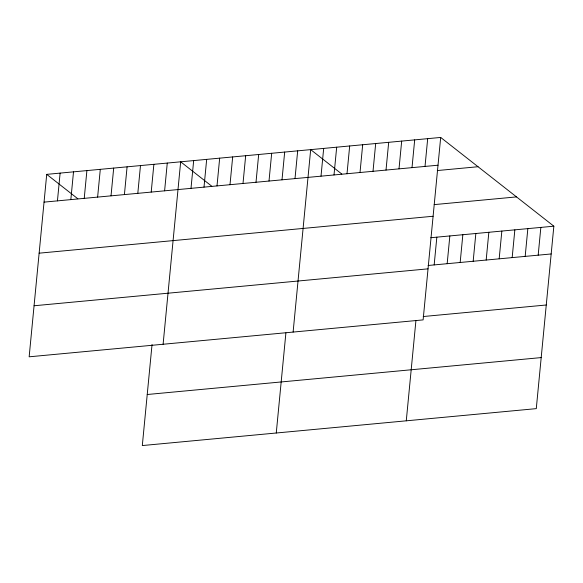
<?xml version="1.0" encoding="UTF-8"?>
<svg xmlns="http://www.w3.org/2000/svg" width="583" height="583" viewBox="0 0 583 583"><rect width="100%" height="100%" fill="white"/><g stroke="black" fill="none" stroke-linecap="round" stroke-linejoin="round"><path stroke-width="0.87" d="M46.72 174.361L29.15 356.811L423.12 319.892L440.69 137.442L46.72 174.361L77.838 198.767M57.44 200.873L60.115 173.107M70.835 199.612L73.509 171.854M84.229 198.358L86.903 170.593M97.623 197.105L100.298 169.34M111.018 195.852L113.692 168.086M124.412 194.591L127.087 166.833M137.807 193.337L140.481 165.572M151.208 192.084L153.876 164.319M164.603 190.83L167.27 163.065M152.039 344.546L142.31 445.558L536.28 408.639L553.85 226.189L440.69 137.442M163.102 344.262L180.672 161.812L211.789 186.217M190.998 188.353L193.673 160.587M203.999 187.136L206.674 159.37M217 185.919L219.674 158.153M230.001 184.702L232.675 156.936M243.002 183.477L245.676 155.719M256.003 182.26L258.677 154.502M269.003 181.043L271.678 153.278M282.004 179.826L284.679 152.061M295.005 178.609L297.68 150.844M276.262 433.009L285.903 332.871M293.111 332.077L310.681 149.627L341.798 174.033M321.007 176.168L323.682 148.41M334.008 174.951L336.683 147.186M347.009 173.734L349.683 145.969M360.01 172.517L362.684 144.752M373.011 171.3L375.685 143.535M386.012 170.076L388.686 142.318M399.012 168.859L401.687 141.093M412.013 167.642L414.688 139.876M425.014 166.425L427.689 138.659M406.271 420.824L415.912 320.686M434.167 264.915L436.842 237.157M447.168 263.698L449.843 235.933M460.169 262.481L462.844 234.716M473.17 261.264L475.845 233.499M486.171 260.047L488.845 232.282M499.172 258.823L501.846 231.065M512.173 257.606L514.847 229.848M525.174 256.389L527.848 228.623M538.175 255.172L540.849 227.406M44.046 202.126L438.015 165.208M437.294 170.549L478.031 166.731M434.167 204.618L516.509 196.901M39.127 253.175L433.103 216.249M430.771 237.726L553.85 226.189M428.097 265.484L551.175 253.955M34.062 305.762L428.039 268.843M423.185 316.533L546.264 304.996M147.229 394.509L541.199 357.59"/></g></svg>
